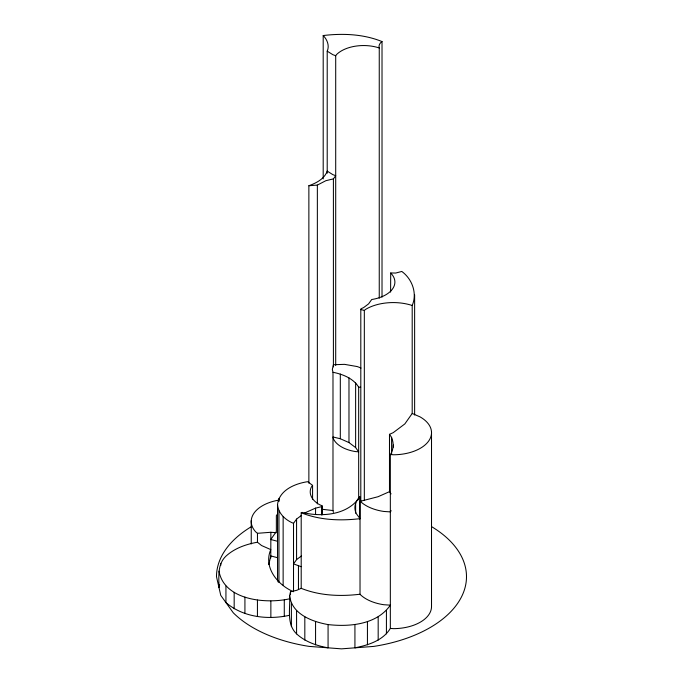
<?xml version="1.0" encoding="UTF-8"?>
<svg xmlns="http://www.w3.org/2000/svg" width="683" height="683" viewBox="0 0 683 683"><rect width="100%" height="100%" fill="white"/><g stroke="black" fill="none" stroke-linecap="round" stroke-linejoin="round"><path stroke-width="1.02" d="M219.644 584.699L218.987 587.602C218.927 576.819 217.237 564.371 225.936 556.167C234.645 548.201 246 544.291 257.431 542.217L261.572 545.538L270.784 549.619C263.075 567.342 277.733 585.049 293.519 591.726M278.135 581.967L277.529 579.286L277.529 504.6C279.082 490.138 295.022 483.573 307.674 481.686L312.575 485.374L312.575 499.162M268.803 564.593L270.784 555.919L277.537 557.695M289.626 595.644L290.506 591.794L296.798 590.283L301.203 588.336C319.755 595.764 340.347 596.601 360.026 594.236L360.265 594.56A38.308 22.121 0 0 0 383.735 604.711L390.334 605.164C376.888 624.552 349.73 627.054 328.071 624.578C312.199 621.735 291.624 614.128 289.626 595.644C290.454 608.442 286.16 623.827 296.576 633.875C305.292 641.841 316.639 645.751 328.071 647.825L328.071 624.578M360.803 501.271L360.803 309.544L360.974 308.784L363.612 307.606L368.589 303.867L371.714 299.513A31.273 18.057 0 0 0 390.702 273.046L390.599 292.111M321.855 515.153L322.043 505.779L319.388 504.6A31.273 18.057 0 0 1 311.286 487.158L312.575 485.374M391.077 493.886L389.481 491.666L389.481 434.32L393.212 432.663L404.84 423.921L412.199 413.48L412.199 305.514C417.475 293.34 412.19 279.04 401.8 271.45L395.722 273.046L390.599 272.961M389.481 434.32C394.074 439.843 394.356 448.663 390.334 454.545L390.334 628.42C382.941 640.611 368.154 645.213 354.929 647.825L354.929 624.578M327.208 173.243L327.208 51.157C329.701 45.752 327.166 39.486 323.196 35.542L323.196 178.929M335.703 365.482L335.703 55.724L336.531 54.58A31.273 18.057 0 0 1 379.253 47.964A14.181 8.187 0 0 1 381.566 41.842L382.019 41.561L382.019 297.139M333.406 366.873L333.406 178.886L335.703 175.685L332.834 174.635L327.208 171.109C324.485 178.92 316.203 183.087 308.87 185.733L308.87 483.146M277.563 513.983L276.359 515.656L276.359 531.502L270.784 539.51L277.537 541.286M293.519 590.693L293.519 523.34L296.576 519.08L301.519 515.358M301.519 555.894L296.576 559.616L293.519 563.876L301.126 566.702M301.203 588.336L301.203 512.754L302.023 512.395C321.642 517.244 347.809 515.281 359.813 496.865L359.813 519.029M391.18 510.722L390.334 511.9L383.735 511.439A38.308 22.121 0 0 1 360.265 501.296L378.066 496.72L389.481 491.666M360.803 309.544L364.329 310.389L365.806 309.245A38.308 22.121 0 0 1 411.977 305.412L412.199 305.514M308.87 185.733L317.356 185.084L325.859 180.696L333.406 178.886M304.823 512.882L315.563 508.118L321.855 506.615M218.987 571.142C224.152 600.366 266.097 604.071 289.472 598.829M225.936 586.116L225.936 602.577C243.08 617.372 268.001 620.044 289.472 615.298M323.196 35.542C342.875 33.194 363.493 34.056 382.019 41.561M279.176 500.041A38.564 22.266 0 0 0 255.732 531.895L257.465 533.303L270.861 532.279L276.359 532.697M390.334 454.545L393.664 454.776A38.308 22.121 0 0 0 428.779 440.885A38.308 22.121 0 0 0 419.985 416.843L412.199 413.48M390.334 628.42L393.664 628.65A38.308 22.121 0 0 0 431.519 606.273L431.519 432.399M361 368.069A31.273 18.057 0 0 0 357.141 366.549L344.522 364.355L333.406 364.739L332.339 369.418L332.988 372.278C342.729 374.241 353.231 378.271 358.669 387.099L360.65 387.252M322.342 509.296L332.988 510.56L333.406 512.37M340.313 438.742L332.988 436.983L333.406 438.802A31.273 18.057 0 0 0 355.519 451.574L358.669 451.813L355.63 447.587L348.979 442.575L340.313 438.742L340.313 374.028M335.703 55.724L332.834 54.674L327.208 51.157M301.203 512.754C319.755 520.19 340.347 521.018 360.026 518.662L356.33 513.676A38.308 22.121 0 0 1 359.813 496.865M293.519 523.34C285.622 520.181 278.186 513.548 277.529 504.6M414.632 294.843L414.632 415.025M393.374 445.026L393.374 447.152M391.607 437.274L391.607 454.272M386.424 610.619L386.424 633.875M379.253 47.964L379.253 298.223M378.177 616.826L378.177 640.082M367.437 621.581L367.437 644.837M364.329 310.389L364.329 500.332M360.026 500.972L360.026 594.236M358.669 387.099L358.669 499.794M355.63 382.873L355.63 447.587M355.63 502.697L355.63 513.181M348.979 377.87L348.979 442.575M332.988 372.278L332.988 510.56M322.043 505.779L322.043 514.265M317.356 185.084L317.356 503.892M315.563 508.118L315.563 514.521M315.563 621.581L315.563 644.837M304.823 616.826L304.823 640.082M298.454 566.062L298.454 589.275M296.576 519.08L296.576 559.616M296.576 610.619L296.576 633.875M291.393 603.396L291.393 626.653M290.506 591.794L290.506 594.705M284.282 600.067L284.282 616.536M283.138 516.681L283.138 585.066M278.954 498.351L278.954 501.544M278.954 510.858L278.954 582.343M270.861 532.279L270.784 557.951M270.861 601.091L270.861 617.552M257.465 533.303L257.465 542.208M257.431 600.067L257.431 616.536M251.242 520.668L251.242 543.924M244.924 597.079L244.924 613.539M234.175 592.323L234.175 608.784M220.754 563.39L220.754 565.447M431.784 526.764A125.006 72.176 0 0 1 373.857 646.391L341.5 648.85L309.143 646.391A125.006 72.176 0 0 1 233.244 612.762L220.754 595.354L216.494 576.674A125.006 72.176 0 0 1 251.216 526.764"/></g></svg>
